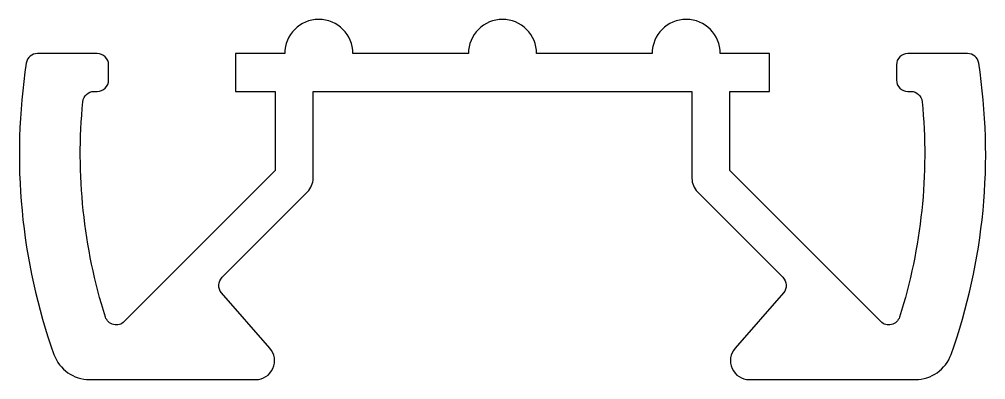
# Model space of a CAD drawing. Extents: x 172.3 to 197.8, y 238.3 to 247.8.
import ezdxf

# ---------------------------------------------------------------- set-up
doc = ezdxf.new("R2010")
doc.units = 0
doc.layers.add('ANA', color=220, linetype='CONTINUOUS')

msp = doc.modelspace()

# ---------------------------------------------------------------- linework, layer by layer
at = {"layer": 'ANA'}
msp.add_lwpolyline([(192.483, 241.019, -0.394702), (192.497, 240.609), (191.221, 239.149, 0.64419), (191.598, 238.32), (195.982, 238.32, 0.317188), (196.924, 238.985, 0.124354), (197.654, 246.666, 0.37017), (197.357, 246.92), (195.782, 246.92, 0.414214), (195.482, 246.62), (195.482, 246.22, 0.414214), (195.782, 245.92), (195.862, 245.92, -0.386105), (196.161, 245.649, -0.101163), (195.564, 239.972, -0.56259), (195.066, 239.851), (191.082, 243.835), (191.082, 245.92), (192.132, 245.92), (192.132, 246.92), (190.832, 246.92, 1), (189.032, 246.92), (185.982, 246.92, 0.414214), (185.082, 247.82, 0.414214), (184.182, 246.92), (181.132, 246.92, 1), (179.332, 246.92), (178.032, 246.92), (178.032, 245.92), (179.082, 245.92), (179.082, 243.835), (175.098, 239.851, -0.56259), (174.6, 239.972, -0.101163), (174.003, 245.649, -0.386105), (174.301, 245.92), (174.382, 245.92, 0.414214), (174.682, 246.22), (174.682, 246.62, 0.414214), (174.382, 246.92), (172.806, 246.92, 0.37017), (172.51, 246.666, 0.124354), (173.24, 238.985, 0.317188), (174.182, 238.32), (178.566, 238.32, 0.64419), (178.942, 239.149), (177.666, 240.609, -0.394702), (177.68, 241.019), (179.935, 243.274, 0.198912), (180.082, 243.627), (180.082, 245.92), (185.082, 245.92), (190.082, 245.92), (190.082, 243.627, 0.198912), (190.228, 243.274)], format="xyb", close=True, dxfattribs=at)

doc.saveas('drawing.dxf')
